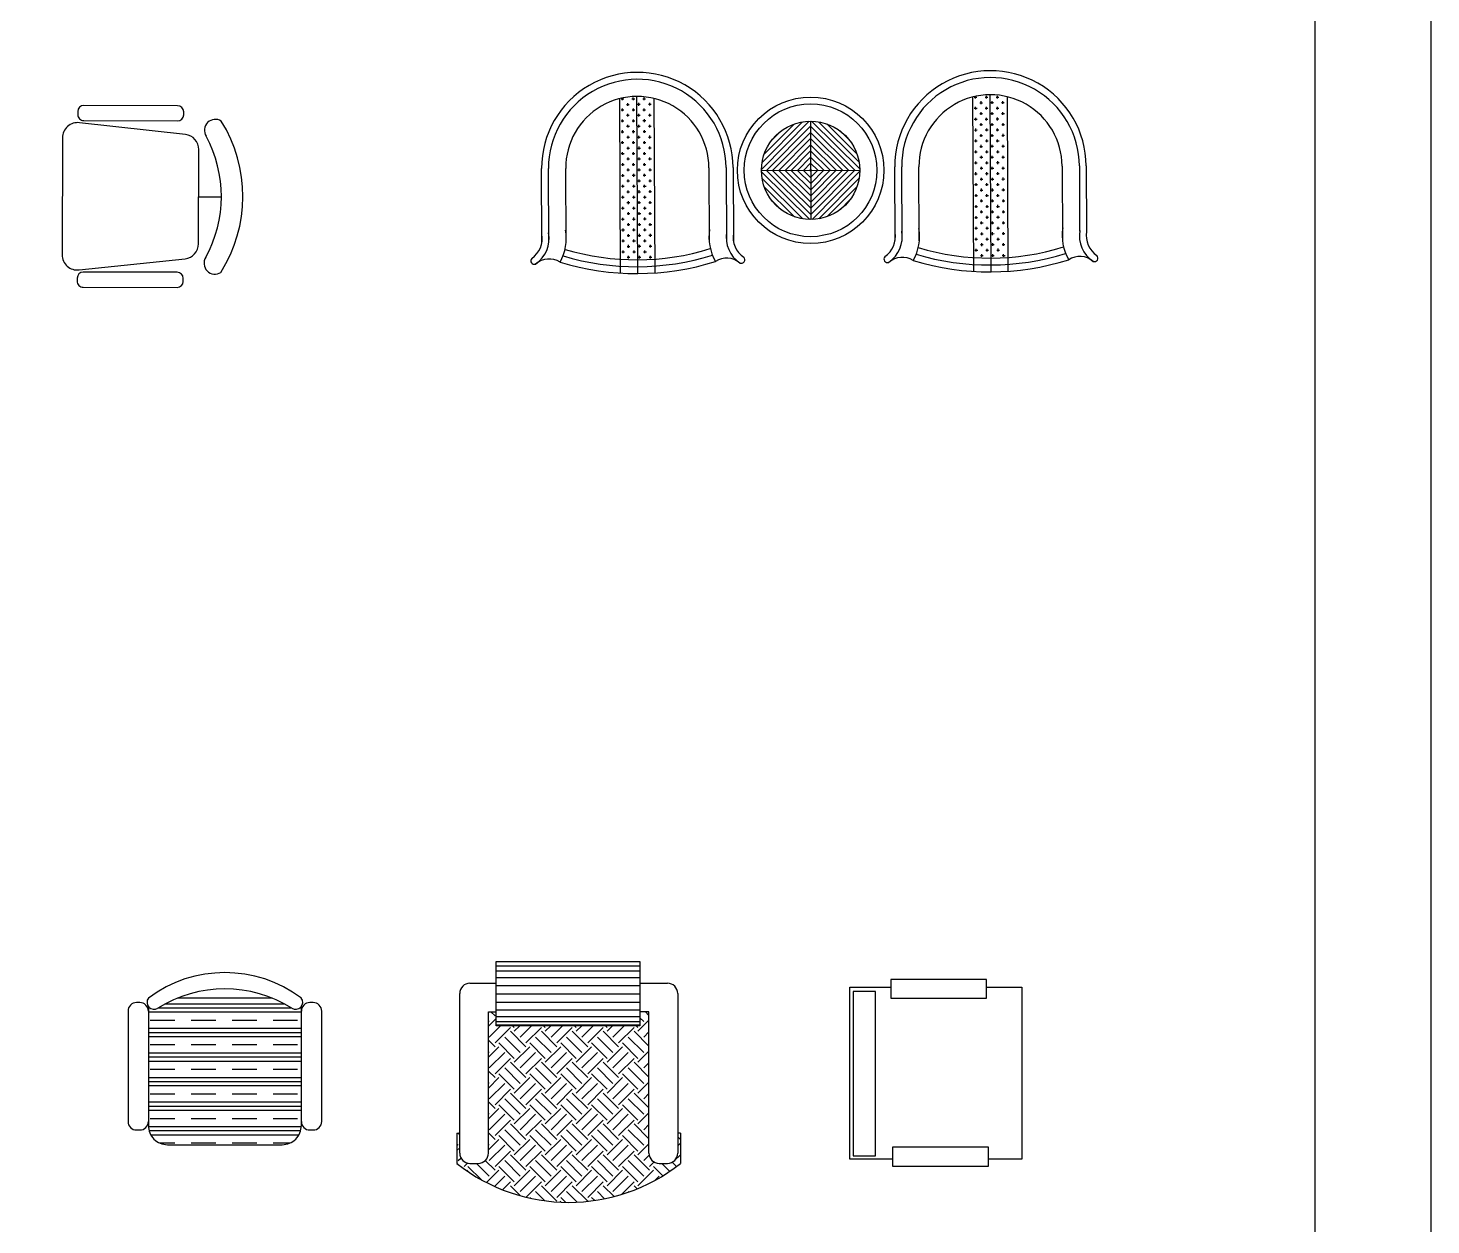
# Model space of a CAD drawing. Header units: inches. Extents: x 3.4 to 45.9, y 14.3 to 39.1.
# Drawn here: x 20.348 to 24.425, y 17.391 to 20.87 of the extents above; entities that cross this region are included whole.
import ezdxf

# ---------------------------------------------------------------- set-up
doc = ezdxf.new("R2010")
doc.units = ezdxf.units.IN
doc.header["$MEASUREMENT"] = 0
for name, color, linetype in [('02', 2, 'Continuous'), ('4', 4, 'Continuous'), ('8', 8, 'Continuous'), ('kadrbm', 4, 'Continuous')]:
    doc.layers.add(name, color=color, linetype=linetype)

# ---------------------------------------------------------------- blocks, each defined once
blk = doc.blocks.new('kadrbm')
at = {"layer": 'kadrbm', "color": 4}
blk.add_lwpolyline([(0, 0), (0, 24.7972), (21, 24.7972), (21, 0), (0, 0)], close=True, dxfattribs=at)
blk.add_lwpolyline([(20.6631, 0.3257), (20.6631, 24.4603), (0.3369, 24.4603), (0.3369, 0.3257), (20.6631, 0.3257)], dxfattribs=at)

msp = doc.modelspace()

# ---------------------------------------------------------------- hatches: boundary and pattern name
at = {"layer": '8'}
h = msp.add_hatch(dxfattribs=at)
h.set_pattern_fill('CLAY', color=256, scale=0.015, style=0)
h.set_pattern_definition([(0, (-17.04016, 3.579525), (0, 0.0714375), []), (0, (-17.04016, 3.59143), (0, 0.0714375), []), (0, (-17.04016, 3.60334), (0, 0.0714375), []), (0, (-17.04016, 3.62715), (0, 0.0714375), [0.0714375, -0.047625])])
h.paths.add_polyline_path([(21.142, 18.0122), (21.142, 18.0258, -0.104689), (21.1357, 18.0201, -0.284075), (21.1141, 18.0208, 0.043846), (21.0575, 18.05), (20.7818, 18.05, 0.043846), (20.7252, 18.0208, -0.284075), (20.7037, 18.0201, -0.104689), (20.6973, 18.0258), (20.6973, 18.0122), (20.6973, 17.6916), (20.6973, 17.6794, 0.414214), (20.7529, 17.6239), (21.0864, 17.6239, 0.414214), (21.142, 17.6794), (21.142, 17.6916)])
h = msp.add_hatch(dxfattribs=at)
h.set_pattern_fill('EARTH', color=256, scale=0.01, angle=45, style=0)
h.set_pattern_definition([(45, (-15.024356, 3.55134), (9e-18, 0.08980256), [0.0635, -0.0635]), (45, (-15.041194, 3.568176), (9e-18, 0.08980256), [0.0635, -0.0635]), (45, (-15.05803, 3.585014), (9e-18, 0.08980256), [0.0635, -0.0635]), (135, (-15.05803, 3.59624), (-0.08980256, 9e-18), [0.0635, -0.0635]), (135, (-15.041194, 3.61308), (-0.08980256, 9e-18), [0.0635, -0.0635]), (135, (-15.024356, 3.629915), (-0.08980256, 9e-18), [0.0635, -0.0635])])
h.paths.add_polyline_path([(22.1524, 18.0104), (22.126, 18.0104), (22.126, 17.9696), (21.7082, 17.9696), (21.7082, 18.0104), (21.6858, 18.0104), (21.6858, 17.5995, -0.414214), (21.6558, 17.5695), (21.6322, 17.5695, -0.414214), (21.6022, 17.5995), (21.6022, 17.6578), (21.5941, 17.6578), (21.5941, 17.5691, 0.347431), (22.2441, 17.5691), (22.2441, 17.6578), (22.236, 17.6578), (22.236, 17.5995, -0.414214), (22.206, 17.5695), (22.1824, 17.5695, -0.414214), (22.1524, 17.5995)])

# ---------------------------------------------------------------- linework, layer by layer
at = {"layer": '02'}
for p, q in [((23.1466, 20.1615), (23.1441, 20.6764)), ((23.1653, 20.6655), (23.1653, 20.6735)), ((20.7825, 20.6443), (20.5097, 20.6451)), ((22.07, 20.1564), (22.0676, 20.6651)), ((22.0712, 20.6642), (22.0792, 20.6643)), ((22.0752, 20.6603), (22.0752, 20.6669)), ((22.0754, 20.6285), (22.0753, 20.6365)), ((22.0872, 20.6485), (22.0951, 20.6485)), ((22.0912, 20.6445), (22.0911, 20.6524)), ((22.103, 20.6644), (22.1109, 20.6644)), ((22.1031, 20.6327), (22.1111, 20.6327)), ((22.107, 20.6605), (22.1069, 20.6684)), ((22.1071, 20.6287), (22.1071, 20.6366)), ((22.12, 20.1566), (22.1175, 20.6715)), ((22.1189, 20.6486), (22.1269, 20.6486)), ((22.1229, 20.6447), (22.1229, 20.6526)), ((22.1347, 20.6646), (22.1427, 20.6646)), ((22.1349, 20.6328), (22.1428, 20.6328)), ((22.1387, 20.6606), (22.1387, 20.6685)), ((22.1389, 20.6289), (22.1388, 20.6368)), ((22.1507, 20.6488), (22.1586, 20.6488)), ((22.1547, 20.6448), (22.1546, 20.6527)), ((22.1665, 20.6647), (22.1676, 20.6647)), ((22.1666, 20.633), (22.1677, 20.633)), ((22.17, 20.1568), (22.1676, 20.6656)), ((23.0966, 20.1613), (23.0942, 20.67)), ((23.0978, 20.6692), (23.1058, 20.6692)), ((23.098, 20.6374), (23.1059, 20.6375)), ((23.1018, 20.6652), (23.1018, 20.6718)), ((23.102, 20.6335), (23.1019, 20.6414)), ((23.1138, 20.6534), (23.1217, 20.6534)), ((23.1178, 20.6494), (23.1177, 20.6574)), ((23.1296, 20.6693), (23.1375, 20.6694)), ((23.1297, 20.6376), (23.1377, 20.6376)), ((23.1336, 20.6654), (23.1335, 20.6733)), ((23.1337, 20.6336), (23.1337, 20.6416)), ((23.1455, 20.6535), (23.1535, 20.6536)), ((23.1495, 20.6496), (23.1495, 20.6575)), ((23.1613, 20.6695), (23.1693, 20.6695)), ((23.1615, 20.6377), (23.1694, 20.6378)), ((23.1655, 20.6338), (23.1654, 20.6417)), ((23.1773, 20.6537), (23.1852, 20.6537)), ((23.1813, 20.6497), (23.1812, 20.6577)), ((23.1931, 20.6696), (23.1942, 20.6696)), ((23.1932, 20.6379), (23.1943, 20.6379)), ((23.1966, 20.1617), (23.1942, 20.6705)), ((20.492, 20.6275), (20.492, 20.6187)), ((20.8053, 20.561), (20.4974, 20.5949)), ((20.5095, 20.6011), (20.7823, 20.6003)), ((20.8, 20.6178), (20.8, 20.6266)), ((22.0714, 20.6325), (22.0793, 20.6325)), ((22.0715, 20.6008), (22.0795, 20.6008)), ((22.0755, 20.5968), (22.0755, 20.6047)), ((22.0873, 20.6167), (22.0953, 20.6167)), ((22.0913, 20.6128), (22.0913, 20.6207)), ((22.1033, 20.6009), (22.1112, 20.6009)), ((22.1073, 20.597), (22.1072, 20.6049)), ((22.1191, 20.6169), (22.127, 20.6169)), ((22.1231, 20.6129), (22.123, 20.6208)), ((22.135, 20.6011), (22.143, 20.6011)), ((22.139, 20.5971), (22.139, 20.605)), ((22.1508, 20.617), (22.1588, 20.617)), ((22.1548, 20.6131), (22.1548, 20.621)), ((22.1668, 20.6012), (22.1679, 20.6012)), ((22.4794, 20.4594), (22.6182, 20.5995)), ((22.4811, 20.4793), (22.5983, 20.5976)), ((22.6216, 20.5996), (22.6229, 20.3138)), ((22.7651, 20.4608), (22.625, 20.5996)), ((22.7631, 20.4806), (22.6448, 20.5978)), ((23.0981, 20.6057), (23.1061, 20.6057)), ((23.1021, 20.6017), (23.1021, 20.6097)), ((23.1139, 20.6216), (23.1219, 20.6217)), ((23.1179, 20.6177), (23.1179, 20.6256)), ((23.1181, 20.5859), (23.118, 20.5939)), ((23.1299, 20.6058), (23.1378, 20.6059)), ((23.1339, 20.6019), (23.1338, 20.6098)), ((23.1457, 20.6218), (23.1536, 20.6218)), ((23.1497, 20.6178), (23.1496, 20.6258)), ((23.1498, 20.5861), (23.1498, 20.594)), ((23.1616, 20.606), (23.1696, 20.606)), ((23.1656, 20.602), (23.1656, 20.61)), ((23.1774, 20.6219), (23.1854, 20.622)), ((23.1814, 20.618), (23.1814, 20.6259)), ((23.1816, 20.5862), (23.1815, 20.5942)), ((23.1934, 20.6061), (23.1945, 20.6061)), ((20.4478, 20.5514), (20.4467, 20.2111)), ((22.0717, 20.569), (22.0796, 20.569)), ((22.0757, 20.5651), (22.0756, 20.573)), ((22.0875, 20.585), (22.0954, 20.585)), ((22.0876, 20.5532), (22.0956, 20.5532)), ((22.0915, 20.581), (22.0914, 20.5889)), ((22.0916, 20.5493), (22.0916, 20.5572)), ((22.1034, 20.5692), (22.1114, 20.5692)), ((22.1074, 20.5652), (22.1074, 20.5731)), ((22.1192, 20.5851), (22.1272, 20.5851)), ((22.1194, 20.5534), (22.1273, 20.5534)), ((22.1232, 20.5812), (22.1232, 20.5891)), ((22.1234, 20.5494), (22.1233, 20.5573)), ((22.1352, 20.5693), (22.1431, 20.5693)), ((22.1392, 20.5654), (22.1391, 20.5733)), ((22.151, 20.5853), (22.1589, 20.5853)), ((22.1511, 20.5535), (22.1591, 20.5535)), ((22.155, 20.5813), (22.1549, 20.5892)), ((22.1551, 20.5496), (22.1551, 20.5575)), ((22.1669, 20.5695), (22.168, 20.5695)), ((22.4872, 20.5034), (22.5742, 20.5913)), ((22.494, 20.4561), (22.6216, 20.585)), ((22.5078, 20.5423), (22.5356, 20.5703)), ((22.5119, 20.4562), (22.6217, 20.567)), ((22.7505, 20.4573), (22.6216, 20.585)), ((22.7326, 20.4572), (22.6217, 20.567)), ((22.7568, 20.5047), (22.669, 20.5918)), ((22.7359, 20.5434), (22.7078, 20.5712)), ((23.0983, 20.5739), (23.1062, 20.574)), ((23.1023, 20.57), (23.1022, 20.5779)), ((23.1141, 20.5899), (23.122, 20.5899)), ((23.1142, 20.5581), (23.1222, 20.5582)), ((23.1182, 20.5542), (23.1182, 20.5621)), ((23.13, 20.5741), (23.138, 20.5741)), ((23.134, 20.5701), (23.134, 20.5781)), ((23.1458, 20.59), (23.1538, 20.5901)), ((23.146, 20.5583), (23.1539, 20.5583)), ((23.15, 20.5543), (23.1499, 20.5623)), ((23.1618, 20.5742), (23.1697, 20.5743)), ((23.1658, 20.5703), (23.1657, 20.5782)), ((23.1776, 20.5902), (23.1855, 20.5902)), ((23.1777, 20.5584), (23.1857, 20.5585)), ((23.1817, 20.5545), (23.1817, 20.5624)), ((23.1935, 20.5744), (23.1946, 20.5744)), ((20.8428, 20.2429), (20.8437, 20.5172)), ((22.0718, 20.5373), (22.0798, 20.5373)), ((22.0758, 20.5333), (22.0758, 20.5412)), ((22.0878, 20.5215), (22.0957, 20.5215)), ((22.0918, 20.5175), (22.0917, 20.5254)), ((22.1036, 20.5374), (22.1115, 20.5374)), ((22.1076, 20.5335), (22.1075, 20.5414)), ((22.1195, 20.5216), (22.1275, 20.5216)), ((22.1235, 20.5177), (22.1235, 20.5256)), ((22.1353, 20.5376), (22.1433, 20.5376)), ((22.1393, 20.5336), (22.1393, 20.5415)), ((22.1513, 20.5218), (22.1592, 20.5218)), ((22.1553, 20.5178), (22.1552, 20.5257)), ((22.1671, 20.5377), (22.1682, 20.5377)), ((22.5299, 20.4563), (22.6218, 20.5491)), ((22.5478, 20.4564), (22.6219, 20.5311)), ((22.5658, 20.4564), (22.622, 20.5132)), ((22.7146, 20.4572), (22.6218, 20.5491)), ((22.6966, 20.4571), (22.6219, 20.5311)), ((22.6787, 20.457), (22.622, 20.5132)), ((23.0984, 20.5422), (23.1064, 20.5422)), ((23.0986, 20.5104), (23.1065, 20.5105)), ((23.1024, 20.5382), (23.1024, 20.5462)), ((23.1026, 20.5065), (23.1025, 20.5144)), ((23.1144, 20.5264), (23.1223, 20.5264)), ((23.1184, 20.5224), (23.1183, 20.5304)), ((23.1302, 20.5423), (23.1381, 20.5424)), ((23.1303, 20.5106), (23.1383, 20.5106)), ((23.1342, 20.5384), (23.1341, 20.5463)), ((23.1343, 20.5066), (23.1343, 20.5146)), ((23.1461, 20.5265), (23.1541, 20.5266)), ((23.1501, 20.5226), (23.1501, 20.5305)), ((23.1619, 20.5425), (23.1699, 20.5425)), ((23.1621, 20.5107), (23.17, 20.5108)), ((23.1659, 20.5385), (23.1659, 20.5465)), ((23.1661, 20.5068), (23.166, 20.5147)), ((23.1779, 20.5267), (23.1858, 20.5267)), ((23.1819, 20.5227), (23.1818, 20.5307)), ((23.1937, 20.5426), (23.1948, 20.5426)), ((23.1938, 20.5109), (23.1949, 20.5109)), ((22.072, 20.5055), (22.0799, 20.5055)), ((22.0721, 20.4738), (22.0801, 20.4738)), ((22.076, 20.5016), (22.0759, 20.5095)), ((22.0761, 20.4698), (22.0761, 20.4777)), ((22.0879, 20.4897), (22.0959, 20.4897)), ((22.0919, 20.4858), (22.0919, 20.4937)), ((22.1037, 20.5057), (22.1117, 20.5057)), ((22.1039, 20.4739), (22.1118, 20.4739)), ((22.1077, 20.5017), (22.1077, 20.5096)), ((22.1079, 20.47), (22.1078, 20.4779)), ((22.1197, 20.4899), (22.1276, 20.4899)), ((22.1237, 20.4859), (22.1236, 20.4938)), ((22.1355, 20.5058), (22.1434, 20.5058)), ((22.1356, 20.4741), (22.1436, 20.4741)), ((22.1395, 20.5019), (22.1394, 20.5098)), ((22.1396, 20.4701), (22.1396, 20.478)), ((22.1514, 20.49), (22.1594, 20.49)), ((22.1554, 20.4861), (22.1554, 20.494)), ((22.1672, 20.506), (22.1683, 20.506)), ((22.1674, 20.4742), (22.1685, 20.4742)), ((22.5838, 20.4565), (22.6221, 20.4952)), ((22.6017, 20.4566), (22.6221, 20.4772)), ((22.6607, 20.4569), (22.6221, 20.4952)), ((22.6428, 20.4568), (22.6221, 20.4772)), ((23.0987, 20.4787), (23.1067, 20.4787)), ((23.1027, 20.4747), (23.1027, 20.4827)), ((23.1145, 20.4946), (23.1225, 20.4947)), ((23.1185, 20.4907), (23.1185, 20.4986)), ((23.1305, 20.4788), (23.1384, 20.4789)), ((23.1345, 20.4749), (23.1344, 20.4828)), ((23.1463, 20.4948), (23.1542, 20.4948)), ((23.1503, 20.4908), (23.1502, 20.4988)), ((23.1622, 20.479), (23.1702, 20.479)), ((23.1662, 20.475), (23.1662, 20.483)), ((23.178, 20.4949), (23.186, 20.495)), ((23.182, 20.491), (23.182, 20.4989)), ((23.194, 20.4791), (23.1951, 20.4791)), ((21.9114, 20.2464), (21.9103, 20.4623)), ((22.0723, 20.442), (22.0802, 20.442)), ((22.0763, 20.4381), (22.0762, 20.446)), ((22.0881, 20.458), (22.096, 20.458)), ((22.0921, 20.454), (22.092, 20.4619)), ((22.0922, 20.4223), (22.0922, 20.4302)), ((22.104, 20.4422), (22.112, 20.4422)), ((22.108, 20.4382), (22.108, 20.4461)), ((22.1198, 20.4581), (22.1278, 20.4581)), ((22.1238, 20.4542), (22.1238, 20.4621)), ((22.124, 20.4224), (22.1239, 20.4303)), ((22.1358, 20.4423), (22.1437, 20.4423)), ((22.1398, 20.4384), (22.1397, 20.4463)), ((22.1516, 20.4583), (22.1595, 20.4583)), ((22.1556, 20.4543), (22.1555, 20.4622)), ((22.1557, 20.4226), (22.1557, 20.4305)), ((22.1675, 20.4425), (22.1686, 20.4425)), ((22.3267, 20.4643), (22.3278, 20.2484)), ((22.4794, 20.456), (22.7651, 20.4574)), ((22.4794, 20.4526), (22.6195, 20.3139)), ((22.4814, 20.4328), (22.5997, 20.3156)), ((22.494, 20.4561), (22.6229, 20.3284)), ((22.5119, 20.4562), (22.6228, 20.3464)), ((22.5299, 20.4563), (22.6227, 20.3643)), ((22.5478, 20.4564), (22.6226, 20.3823)), ((22.5658, 20.4564), (22.6225, 20.4003)), ((22.5838, 20.4565), (22.6224, 20.4182)), ((22.6017, 20.4566), (22.6223, 20.4362)), ((22.6197, 20.4567), (22.6222, 20.4593)), ((22.6197, 20.4567), (22.6223, 20.4542)), ((22.6248, 20.4567), (22.6222, 20.4593)), ((22.6428, 20.4568), (22.6223, 20.4362)), ((22.6248, 20.4567), (22.6223, 20.4542)), ((22.6607, 20.4569), (22.6224, 20.4182)), ((22.6787, 20.457), (22.6225, 20.4003)), ((22.6966, 20.4571), (22.6226, 20.3823)), ((22.7146, 20.4572), (22.6227, 20.3643)), ((22.7326, 20.4572), (22.6228, 20.3464)), ((22.7505, 20.4573), (22.6229, 20.3284)), ((22.7651, 20.454), (22.6263, 20.3139)), ((22.7633, 20.4342), (22.6461, 20.3158)), ((22.938, 20.2514), (22.9369, 20.4672)), ((23.0989, 20.4469), (23.1068, 20.447)), ((23.1029, 20.443), (23.1028, 20.4509)), ((23.1147, 20.4629), (23.1226, 20.4629)), ((23.1148, 20.4311), (23.1228, 20.4312)), ((23.1187, 20.4589), (23.1186, 20.4669)), ((23.1188, 20.4272), (23.1188, 20.4351)), ((23.1306, 20.4471), (23.1386, 20.4471)), ((23.1346, 20.4431), (23.1346, 20.4511)), ((23.1464, 20.463), (23.1544, 20.4631)), ((23.1466, 20.4313), (23.1545, 20.4313)), ((23.1504, 20.4591), (23.1504, 20.467)), ((23.1506, 20.4273), (23.1505, 20.4353)), ((23.1624, 20.4472), (23.1703, 20.4473)), ((23.1664, 20.4433), (23.1663, 20.4512)), ((23.1782, 20.4632), (23.1861, 20.4632)), ((23.1783, 20.4314), (23.1863, 20.4315)), ((23.1822, 20.4592), (23.1821, 20.4672)), ((23.1823, 20.4275), (23.1823, 20.4354)), ((23.1941, 20.4474), (23.1952, 20.4474)), ((23.3533, 20.4692), (23.3544, 20.2533)), ((22.0724, 20.4103), (22.0804, 20.4103)), ((22.0764, 20.4063), (22.0764, 20.4142)), ((22.0882, 20.4262), (22.0962, 20.4262)), ((22.0884, 20.3945), (22.0963, 20.3945)), ((22.0924, 20.3905), (22.0923, 20.3984)), ((22.1042, 20.4104), (22.1121, 20.4104)), ((22.1082, 20.4065), (22.1081, 20.4144)), ((22.12, 20.4264), (22.1279, 20.4264)), ((22.1201, 20.3946), (22.1281, 20.3946)), ((22.1241, 20.3907), (22.1241, 20.3986)), ((22.1359, 20.4106), (22.1439, 20.4106)), ((22.1399, 20.4066), (22.1399, 20.4145)), ((22.1517, 20.4265), (22.1597, 20.4265)), ((22.1519, 20.3948), (22.1598, 20.3948)), ((22.1559, 20.3908), (22.1558, 20.3987)), ((22.1677, 20.4107), (22.1688, 20.4107)), ((22.4877, 20.4087), (22.5755, 20.3217)), ((22.7573, 20.41), (22.6702, 20.3221)), ((23.099, 20.4152), (23.107, 20.4152)), ((23.103, 20.4112), (23.103, 20.4192)), ((23.115, 20.3994), (23.1229, 20.3994)), ((23.119, 20.3954), (23.1189, 20.4034)), ((23.1308, 20.4153), (23.1387, 20.4154)), ((23.1348, 20.4114), (23.1347, 20.4193)), ((23.1467, 20.3995), (23.1547, 20.3996)), ((23.1507, 20.3956), (23.1507, 20.4035)), ((23.1625, 20.4155), (23.1705, 20.4155)), ((23.1665, 20.4115), (23.1665, 20.4195)), ((23.1785, 20.3997), (23.1864, 20.3997)), ((23.1825, 20.3957), (23.1824, 20.4037)), ((23.1943, 20.4156), (23.1954, 20.4156)), ((20.8433, 20.3801), (20.9096, 20.3799)), ((22.0726, 20.3785), (22.0805, 20.3785)), ((22.0766, 20.3746), (22.0765, 20.3825)), ((22.0767, 20.3428), (22.0767, 20.3507)), ((22.0885, 20.3627), (22.0965, 20.3627)), ((22.0925, 20.3588), (22.0925, 20.3667)), ((22.1043, 20.3787), (22.1123, 20.3787)), ((22.1083, 20.3747), (22.1083, 20.3826)), ((22.1085, 20.343), (22.1084, 20.3509)), ((22.1203, 20.3629), (22.1282, 20.3629)), ((22.1243, 20.3589), (22.1242, 20.3668)), ((22.1361, 20.3788), (22.144, 20.3788)), ((22.1401, 20.3749), (22.14, 20.3828)), ((22.1402, 20.3431), (22.1402, 20.351)), ((22.152, 20.363), (22.16, 20.363)), ((22.156, 20.3591), (22.156, 20.367)), ((22.1678, 20.379), (22.1689, 20.379)), ((22.168, 20.3472), (22.1691, 20.3472)), ((22.5086, 20.3701), (22.5367, 20.3423)), ((22.7367, 20.3712), (22.7089, 20.3431)), ((23.0992, 20.3834), (23.1071, 20.3835)), ((23.0993, 20.3517), (23.1073, 20.3517)), ((23.1032, 20.3795), (23.1031, 20.3874)), ((23.1033, 20.3477), (23.1033, 20.3557)), ((23.1151, 20.3676), (23.1231, 20.3677)), ((23.1191, 20.3637), (23.1191, 20.3716)), ((23.1309, 20.3836), (23.1389, 20.3836)), ((23.1311, 20.3518), (23.139, 20.3519)), ((23.1349, 20.3796), (23.1349, 20.3876)), ((23.1351, 20.3479), (23.135, 20.3558)), ((23.1469, 20.3678), (23.1548, 20.3678)), ((23.1509, 20.3638), (23.1508, 20.3718)), ((23.1627, 20.3837), (23.1706, 20.3838)), ((23.1628, 20.352), (23.1708, 20.352)), ((23.1667, 20.3798), (23.1666, 20.3877)), ((23.1668, 20.348), (23.1668, 20.356)), ((23.1786, 20.3679), (23.1866, 20.368)), ((23.1826, 20.364), (23.1826, 20.3719)), ((23.1944, 20.3839), (23.1955, 20.3839)), ((23.1946, 20.3521), (23.1957, 20.3521)), ((22.0727, 20.3468), (22.0807, 20.3468)), ((22.0729, 20.315), (22.0808, 20.315)), ((22.0769, 20.3111), (22.0768, 20.319)), ((22.0887, 20.331), (22.0966, 20.331)), ((22.0927, 20.327), (22.0926, 20.3349)), ((22.1045, 20.3469), (22.1124, 20.3469)), ((22.1046, 20.3152), (22.1126, 20.3152)), ((22.1086, 20.3112), (22.1086, 20.3191)), ((22.1204, 20.3311), (22.1284, 20.3311)), ((22.1244, 20.3272), (22.1244, 20.3351)), ((22.1362, 20.3471), (22.1442, 20.3471)), ((22.1364, 20.3153), (22.1443, 20.3153)), ((22.1404, 20.3114), (22.1403, 20.3193)), ((22.1522, 20.3313), (22.1601, 20.3313)), ((22.1562, 20.3273), (22.1561, 20.3352)), ((22.1681, 20.3155), (22.1692, 20.3155)), ((23.0995, 20.3199), (23.1074, 20.32)), ((23.1035, 20.316), (23.1034, 20.3239)), ((23.1153, 20.3359), (23.1232, 20.3359)), ((23.1193, 20.3319), (23.1192, 20.3399)), ((23.1194, 20.3002), (23.1194, 20.3081)), ((23.1312, 20.3201), (23.1392, 20.3201)), ((23.1352, 20.3161), (23.1352, 20.3241)), ((23.147, 20.336), (23.155, 20.3361)), ((23.151, 20.3321), (23.151, 20.34)), ((23.1512, 20.3003), (23.1511, 20.3083)), ((23.163, 20.3202), (23.1709, 20.3203)), ((23.167, 20.3163), (23.1669, 20.3242)), ((23.1788, 20.3362), (23.1867, 20.3362)), ((23.1828, 20.3322), (23.1827, 20.3402)), ((23.1829, 20.3005), (23.1829, 20.3084)), ((23.1947, 20.3204), (23.1958, 20.3204)), ((22.073, 20.2833), (22.081, 20.2833)), ((22.077, 20.2793), (22.077, 20.2872)), ((22.0888, 20.2992), (22.0968, 20.2992)), ((22.089, 20.2675), (22.0969, 20.2675)), ((22.0928, 20.2953), (22.0928, 20.3032)), ((22.093, 20.2635), (22.0929, 20.2714)), ((22.1048, 20.2834), (22.1127, 20.2834)), ((22.1088, 20.2795), (22.1087, 20.2874)), ((22.1206, 20.2994), (22.1285, 20.2994)), ((22.1207, 20.2676), (22.1287, 20.2676)), ((22.1246, 20.2954), (22.1245, 20.3033)), ((22.1247, 20.2637), (22.1247, 20.2716)), ((22.1365, 20.2836), (22.1445, 20.2836)), ((22.1405, 20.2796), (22.1405, 20.2875)), ((22.1523, 20.2995), (22.1603, 20.2995)), ((22.1525, 20.2678), (22.1604, 20.2678)), ((22.1563, 20.2956), (22.1563, 20.3035)), ((22.1565, 20.2638), (22.1564, 20.2717)), ((22.1683, 20.2837), (22.1694, 20.2837)), ((23.0996, 20.2882), (23.1076, 20.2882)), ((23.1036, 20.2842), (23.1036, 20.2922)), ((23.1154, 20.3041), (23.1234, 20.3042)), ((23.1156, 20.2724), (23.1235, 20.2724)), ((23.1196, 20.2684), (23.1195, 20.2764)), ((23.1314, 20.2883), (23.1393, 20.2884)), ((23.1354, 20.2844), (23.1353, 20.2923)), ((23.1472, 20.3043), (23.1551, 20.3043)), ((23.1473, 20.2725), (23.1553, 20.2726)), ((23.1513, 20.2686), (23.1513, 20.2765)), ((23.1631, 20.2885), (23.1711, 20.2885)), ((23.1671, 20.2845), (23.1671, 20.2925)), ((23.1789, 20.3044), (23.1869, 20.3045)), ((23.1791, 20.2727), (23.187, 20.2727)), ((23.1831, 20.2687), (23.183, 20.2767)), ((23.1949, 20.2886), (23.196, 20.2886)), ((22.0732, 20.2515), (22.0811, 20.2515)), ((22.0772, 20.2476), (22.0771, 20.2555)), ((22.0891, 20.2357), (22.0971, 20.2357)), ((22.0931, 20.2318), (22.0931, 20.2397)), ((22.1049, 20.2517), (22.1129, 20.2517)), ((22.1089, 20.2477), (22.1089, 20.2556)), ((22.1209, 20.2359), (22.1288, 20.2359)), ((22.1249, 20.2319), (22.1248, 20.2398)), ((22.1367, 20.2518), (22.1446, 20.2518)), ((22.1407, 20.2479), (22.1406, 20.2558)), ((22.1526, 20.236), (22.1606, 20.236)), ((22.1566, 20.2321), (22.1566, 20.24)), ((22.1684, 20.252), (22.1695, 20.252)), ((23.0998, 20.2564), (23.1077, 20.2565)), ((23.1038, 20.2525), (23.1037, 20.2604)), ((23.1039, 20.2207), (23.1039, 20.2287)), ((23.1157, 20.2406), (23.1237, 20.2407)), ((23.1197, 20.2367), (23.1197, 20.2446)), ((23.1315, 20.2566), (23.1395, 20.2566)), ((23.1317, 20.2248), (23.1396, 20.2249)), ((23.1355, 20.2526), (23.1355, 20.2606)), ((23.1357, 20.2209), (23.1356, 20.2288)), ((23.1475, 20.2408), (23.1554, 20.2408)), ((23.1515, 20.2368), (23.1514, 20.2448)), ((23.1633, 20.2567), (23.1712, 20.2568)), ((23.1634, 20.225), (23.1714, 20.225)), ((23.1673, 20.2528), (23.1672, 20.2607)), ((23.1674, 20.221), (23.1674, 20.229)), ((23.1792, 20.2409), (23.1872, 20.241)), ((23.1832, 20.237), (23.1832, 20.2449)), ((23.195, 20.2569), (23.1961, 20.2569)), ((23.1952, 20.2251), (23.1963, 20.2251)), ((20.4961, 20.1673), (20.8042, 20.1994)), ((22.0733, 20.2198), (22.0813, 20.2198)), ((22.0773, 20.2158), (22.0773, 20.2237)), ((22.0893, 20.204), (22.0972, 20.204)), ((22.0933, 20.2), (22.0932, 20.2079)), ((22.1051, 20.2199), (22.113, 20.2199)), ((22.1091, 20.216), (22.109, 20.2239)), ((22.121, 20.2041), (22.129, 20.2041)), ((22.125, 20.2002), (22.125, 20.2081)), ((22.1368, 20.2201), (22.1448, 20.2201)), ((22.1408, 20.2161), (22.1408, 20.224)), ((22.1528, 20.2043), (22.1607, 20.2043)), ((22.1568, 20.2003), (22.1567, 20.2082)), ((22.1686, 20.2202), (22.1697, 20.2202)), ((23.0999, 20.2247), (23.1079, 20.2247)), ((23.1159, 20.2089), (23.1238, 20.2089)), ((23.1199, 20.2049), (23.1198, 20.2129)), ((23.1476, 20.209), (23.1556, 20.2091)), ((23.1516, 20.2051), (23.1516, 20.213)), ((23.1794, 20.2092), (23.1873, 20.2092)), ((23.1834, 20.2052), (23.1833, 20.2132)), ((20.4905, 20.1435), (20.4905, 20.1347)), ((20.781, 20.1603), (20.5082, 20.1611)), ((20.5081, 20.1171), (20.7809, 20.1163)), ((20.7985, 20.1338), (20.7985, 20.1426)), ((22.736, 18.0814), (22.8553, 18.0814)), ((22.736, 17.5814), (22.736, 18.0814)), ((22.8106, 18.0694), (22.7459, 18.0694)), ((22.7459, 18.0694), (22.7459, 17.5914)), ((22.8106, 17.5914), (22.8106, 18.0694)), ((22.8553, 18.1042), (22.8553, 18.0495)), ((23.1338, 18.1042), (22.8553, 18.1042)), ((23.1338, 18.0495), (23.1338, 18.1042)), ((23.1338, 18.0814), (23.236, 18.0814)), ((23.236, 18.0814), (23.236, 17.5814)), ((22.8553, 18.0495), (23.1338, 18.0495)), ((22.8603, 17.6163), (22.8603, 17.5615)), ((23.1388, 17.6163), (22.8603, 17.6163)), ((23.1388, 17.5615), (23.1388, 17.6163)), ((22.8603, 17.5814), (22.736, 17.5814)), ((22.7459, 17.5914), (22.8106, 17.5914)), ((23.236, 17.5814), (23.1388, 17.5814)), ((22.8603, 17.5615), (23.1388, 17.5615))]:
    msp.add_line(p, q, dxfattribs=at)
for radius in [0.2129, 0.1929, 0.1429]:
    msp.add_circle((22.6222, 20.4567), radius, dxfattribs=at)
for centre, radius, start, end in [((23.1451, 20.4682), 0.2082, 0.2743, 180.2743), ((20.5096, 20.6275), 0.0176, 89.8276, 179.8276), ((20.7824, 20.6267), 0.0176, 359.8276, 89.8276), ((22.1185, 20.4633), 0.2082, 0.2743, 180.2743), ((20.4918, 20.5513), 0.044, 82.7026, 179.8276), ((20.5096, 20.6187), 0.0176, 179.8276, 269.8276), ((20.7824, 20.6179), 0.0176, 269.8276, 359.8276), ((20.8922, 20.573), 0.0319, 57.3564, 212.2988), ((20.5573, 20.3809), 0.4146, 327.7825, 31.8727), ((20.7997, 20.5174), 0.044, 359.8276, 82.7026), ((20.5418, 20.381), 0.3678, 331.238, 28.4173), ((21.7715, 20.2591), 0.1407, 330.4304, 9.8106), ((22.4675, 20.2624), 0.1407, 170.738, 210.1182), ((22.7981, 20.264), 0.1407, 330.4304, 9.8106), ((23.4941, 20.2673), 0.1407, 170.738, 210.1182), ((20.7988, 20.2431), 0.044, 276.9526, 359.8276), ((22.1163, 20.9222), 0.7256, 253.3608, 287.1878), ((23.1429, 20.9271), 0.7256, 253.3608, 287.1878), ((20.4907, 20.211), 0.044, 179.8276, 276.9526), ((20.891, 20.1868), 0.0319, 147.3564, 302.2988), ((22.1163, 20.9222), 0.7456, 253.3444, 287.2042), ((23.1429, 20.9271), 0.7456, 253.3444, 287.2042), ((20.5081, 20.1435), 0.0176, 89.8276, 179.8276), ((20.7809, 20.1427), 0.0176, 359.8276, 89.8276), ((20.5081, 20.1347), 0.0176, 179.8276, 269.8276), ((20.7809, 20.1339), 0.0176, 269.8276, 359.8276)]:
    msp.add_arc(centre, radius, start, end, dxfattribs=at)
at = {"layer": '4'}
for p, q in [((23.4233, 20.4695), (23.4242, 20.2787)), ((21.8414, 20.2477), (21.8403, 20.4619)), ((21.8614, 20.2462), (21.8603, 20.462)), ((22.3767, 20.4645), (22.3778, 20.2487)), ((22.3967, 20.4646), (22.3978, 20.2503)), ((22.868, 20.2526), (22.8669, 20.4668)), ((22.888, 20.2511), (22.8869, 20.4669)), ((23.4033, 20.4694), (23.4042, 20.2802)), ((21.7082, 18.1562), (22.126, 18.1562)), ((21.7082, 17.9696), (21.7082, 18.1562)), ((22.126, 18.1562), (22.126, 17.9696)), ((21.7082, 18.1437), (22.126, 18.1437)), ((21.7082, 18.1289), (22.126, 18.1289)), ((21.7082, 18.1095), (22.126, 18.1095)), ((21.6322, 18.0933), (21.7082, 18.0933)), ((21.7082, 18.087), (22.126, 18.087)), ((22.126, 18.0933), (22.206, 18.0933)), ((21.0575, 18.05), (20.7818, 18.05)), ((21.6022, 17.5995), (21.6022, 18.0633)), ((21.7082, 18.0629), (22.126, 18.0629)), ((21.7082, 18.0387), (22.126, 18.0387)), ((22.236, 18.0633), (22.236, 17.5995)), ((21.6858, 17.5995), (21.6858, 18.0104)), ((21.6858, 18.0104), (21.7082, 18.0104)), ((21.7082, 18.0162), (22.126, 18.0162)), ((21.7082, 17.9969), (22.126, 17.9969)), ((22.1524, 18.0104), (22.126, 18.0104)), ((22.1524, 17.5995), (22.1524, 18.0104)), ((21.7082, 17.9821), (22.126, 17.9821)), ((21.7082, 17.9728), (22.126, 17.9728)), ((22.126, 17.9696), (21.7082, 17.9696)), ((21.5941, 17.6578), (21.6022, 17.6578)), ((21.5941, 17.6578), (21.5941, 17.5691)), ((22.2441, 17.6578), (22.236, 17.6578)), ((22.2441, 17.6578), (22.2441, 17.5691)), ((21.6322, 17.5695), (21.6558, 17.5695)), ((22.1824, 17.5695), (22.206, 17.5695))]:
    msp.add_line(p, q, dxfattribs=at)
for points in [[(21.142, 18.05, 0.333333), (20.6973, 18.05, 0.819856), (20.7246, 18.0204)], [(20.6973, 18.0122, 0.414214), (20.6723, 18.0372), (20.6632, 18.0372, 0.414214), (20.6382, 18.0122), (20.6382, 17.6916, 0.414214), (20.6632, 17.6666), (20.6723, 17.6666, 0.414214), (20.6973, 17.6916)], [(20.6973, 18.0258), (20.6973, 17.6794, 0.414214), (20.7529, 17.6239), (21.0864, 17.6239, 0.414214), (21.142, 17.6794), (21.142, 18.0258)], [(21.142, 17.6916, 0.414214), (21.167, 17.6666), (21.1761, 17.6666, 0.414214), (21.2011, 17.6916), (21.2011, 18.0122, 0.414214), (21.1761, 18.0372), (21.167, 18.0372, 0.414214), (21.142, 18.0122)]]:
    msp.add_lwpolyline(points, format="xyb", dxfattribs=at)
for centre, radius, start, end in [((22.1185, 20.4633), 0.2782, 0.2743, 180.2743), ((22.1185, 20.4633), 0.2582, 0.2743, 180.2743), ((23.1451, 20.4682), 0.2782, 0.2743, 180.2743), ((23.1451, 20.4682), 0.2582, 0.2743, 180.2743), ((21.7715, 20.2591), 0.0707, 304.5063, 9.8106), ((21.7715, 20.2591), 0.0907, 304.5063, 9.8106), ((22.4675, 20.2624), 0.0907, 170.738, 236.0424), ((22.4675, 20.2624), 0.0707, 170.738, 236.0424), ((22.7981, 20.264), 0.0707, 304.5063, 9.8106), ((22.7981, 20.264), 0.0907, 304.5063, 9.8106), ((23.4941, 20.2673), 0.0907, 170.738, 236.0424), ((23.4941, 20.2673), 0.0707, 170.738, 236.0424), ((21.819, 20.1937), 0.0102, 136.0782, 292.9343), ((21.862, 20.1399), 0.0591, 57.2378, 131.339), ((22.1163, 20.9222), 0.7656, 253.1129, 287.4357), ((22.3782, 20.1424), 0.0591, 49.2097, 123.3108), ((22.4207, 20.1966), 0.0102, 247.6143, 44.4704), ((22.8456, 20.1986), 0.0102, 136.0782, 292.9343), ((22.8886, 20.1448), 0.0591, 57.2378, 131.339), ((23.1429, 20.9271), 0.7656, 253.1129, 287.4357), ((23.4048, 20.1473), 0.0591, 49.2097, 123.3108), ((23.4473, 20.2015), 0.0102, 247.6143, 44.4704), ((20.9197, 17.7132), 0.3639, 57.5758, 122.4242), ((21.6322, 18.0633), 0.03, 90, 180), ((22.206, 18.0633), 0.03, 0, 90), ((21.1254, 18.0379), 0.0205, 238.712, 36.0992), ((21.6322, 17.5995), 0.03, 180, 270), ((21.6558, 17.5995), 0.03, 270, 0), ((22.1824, 17.5995), 0.03, 180, 270), ((22.206, 17.5995), 0.03, 270, 0), ((21.9191, 17.9804), 0.5242, 231.6824, 308.3176)]:
    msp.add_arc(centre, radius, start, end, dxfattribs=at)
msp.add_solid([(22.1584, 20.5544), (22.158, 20.5519), (22.1576, 20.5544)], dxfattribs=at)

# ---------------------------------------------------------------- block references
at = {"layer": 'kadrbm'}
msp.add_blockref('kadrbm', (3.4253, 14.3025), dxfattribs=at)

doc.saveas('drawing.dxf')
